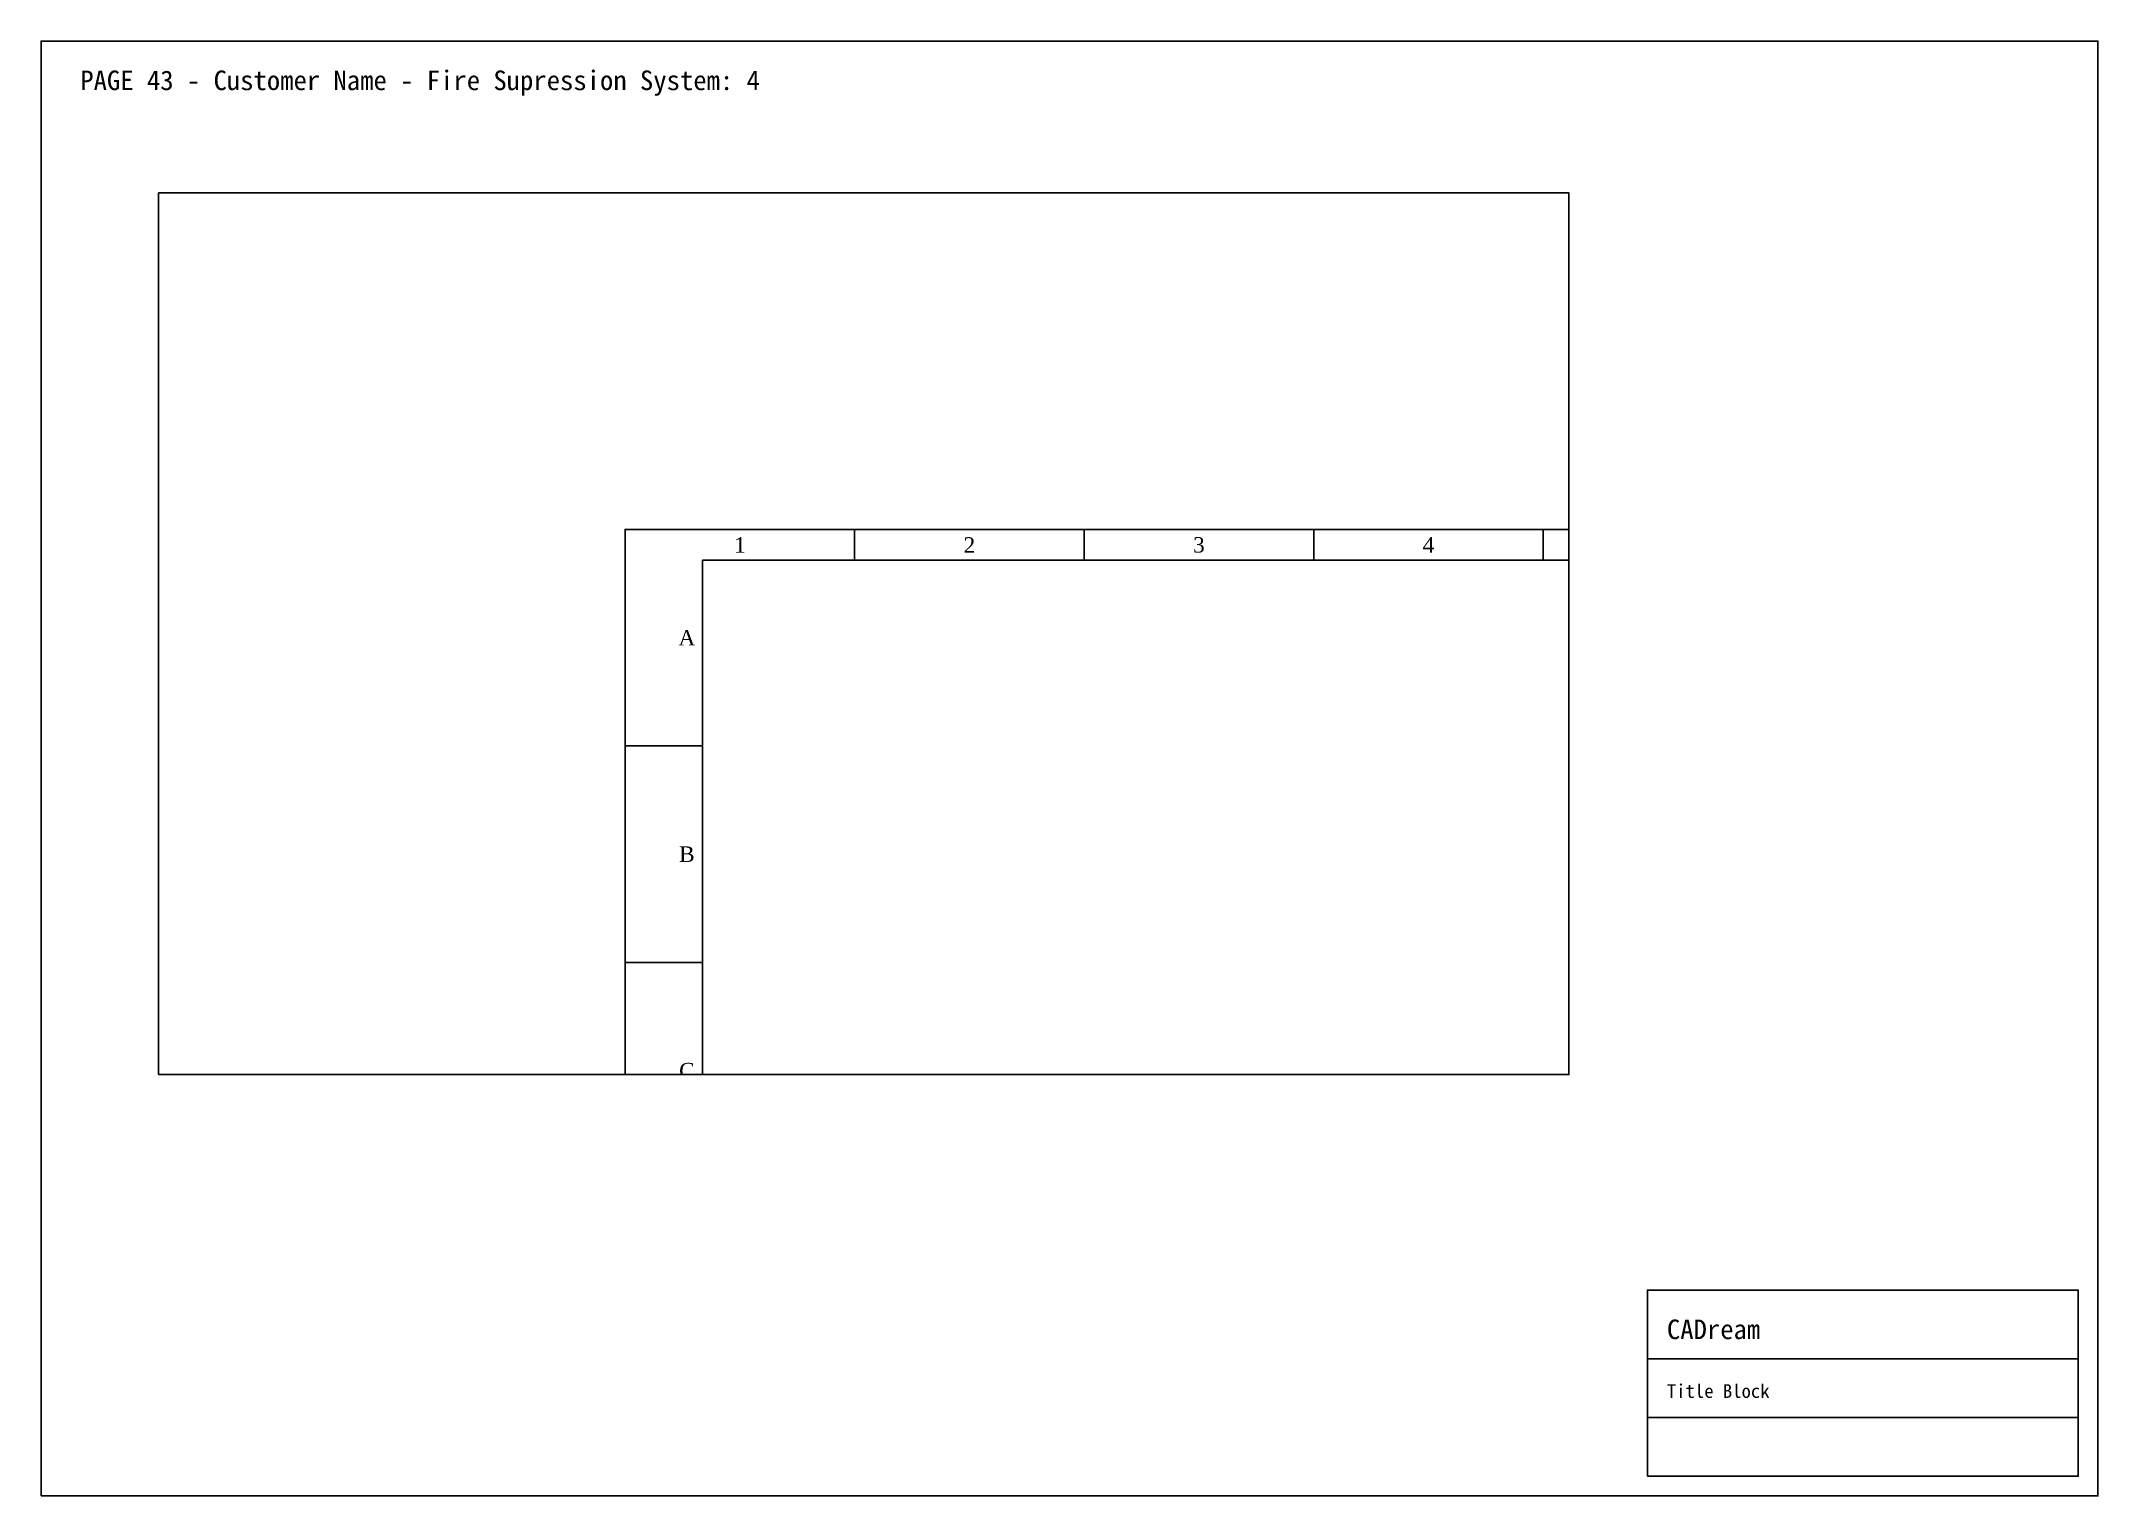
# Paper-space layout 'PAGE_43' of a CAD drawing. Header units: millimetres. Extents: x 0 to 420, y 0 to 297.
# The model-space entities are those that its viewports show. They can reach past a viewport. Long polylines and large blocks are cut down to what shows.
import ezdxf
from ezdxf.enums import TextEntityAlignment as Align

# ---------------------------------------------------------------- set-up
doc = ezdxf.new("R2010")
doc.units = ezdxf.units.MM
for name, color, linetype in [('SHEET_BORDER', 8, 'Continuous'), ('SHEET_TEXT', 5, 'Continuous'), ('SHEET_TITLEBLOCK', 7, 'Continuous'), ('SHEET_VIEWPORT_FRAME', 6, 'Continuous')]:
    doc.layers.add(name, color=color, linetype=linetype)
doc.styles.add('Times', font='times.ttf')

# ---------------------------------------------------------------- blocks, each defined once
blk = doc.blocks.new('CADREAM_TITLEBLOCK_TEMPLATE_V1')
at = {"layer": 'SHEET_TITLEBLOCK'}
for p, q in [((0, 24), (88, 24)), ((0, 12), (88, 12))]:
    blk.add_line(p, q, dxfattribs=at)
blk.add_lwpolyline([(0, 0), (88, 0), (88, 38), (0, 38)], close=True, dxfattribs=at)
for s, height, p in [('CADream', 4, (4, 28)), ('Title Block', 2.8, (4, 16))]:
    blk.add_text(s, height=height, dxfattribs=at).set_placement(p)
blk = doc.blocks.new('*U322')
at = {"color": 5}
blk.add_lwpolyline([(0, 0), (1189, 0), (1189, 841), (0, 841)], close=True, dxfattribs=at)

msp = doc.modelspace()

# ---------------------------------------------------------------- linework, layer by layer
at = {"color": 5}
for p, q in [((-208420, 260545), (-208420, 255545)), ((-171264, 260545), (-171264, 255545)), ((-134107, 260545), (-134107, 255545)), ((-96951, 260545), (-96951, 255545)), ((343924, 255545), (-233076, 255545)), ((-233076, 255545), (-233076, -154955)), ((-245576, 225504), (-233076, 225504)), ((-245576, 190462), (-233076, 190462))]:
    msp.add_line(p, q, dxfattribs=at)

# ---------------------------------------------------------------- block references
at = {"xscale": 500, "yscale": 500, "zscale": 500}
msp.add_blockref('*U322', (-245576, -159955), dxfattribs=at)

# ---------------------------------------------------------------- texts
at = {"color": 4, "style": 'Times'}
for s, p in [('1', (-226998, 258045)), ('2', (-189842, 258045)), ('3', (-152686, 258045)), ('4', (-115529, 258045)), ('A', (-235576, 243025)), ('B', (-235576, 207983)), ('C', (-235576, 172941))]:
    msp.add_text(s, height=2500, dxfattribs=at).set_placement(p, align=Align.MIDDLE)

psp = doc.layouts.new('PAGE_43')

# ---------------------------------------------------------------- linework, layer by layer
at = {"layer": 'SHEET_BORDER'}
psp.add_lwpolyline([(0, 0), (420, 0), (420, 297), (0, 297)], close=True, dxfattribs=at)
at = {"layer": 'SHEET_VIEWPORT_FRAME'}
psp.add_lwpolyline([(24, 86), (312, 86), (312, 266), (24, 266)], close=True, dxfattribs=at)

# ---------------------------------------------------------------- block references
at = {"layer": 'SHEET_TITLEBLOCK'}
psp.add_blockref('CADREAM_TITLEBLOCK_TEMPLATE_V1', (328, 4), dxfattribs=at)

# ---------------------------------------------------------------- texts
at = {"layer": 'SHEET_TEXT'}
psp.add_text('PAGE 43 - Customer Name - Fire Supression System: 4', height=4, dxfattribs=at).set_placement((8, 287))

# ---------------------------------------------------------------- viewports
at = {"layer": 'SHEET_VIEWPORT_FRAME'}
psp.add_viewport(center=(168, 176), size=(288, 180), view_center_point=(-206933.74, 243652.9), view_height=142697.4, dxfattribs=at)

doc.saveas('drawing.dxf')
